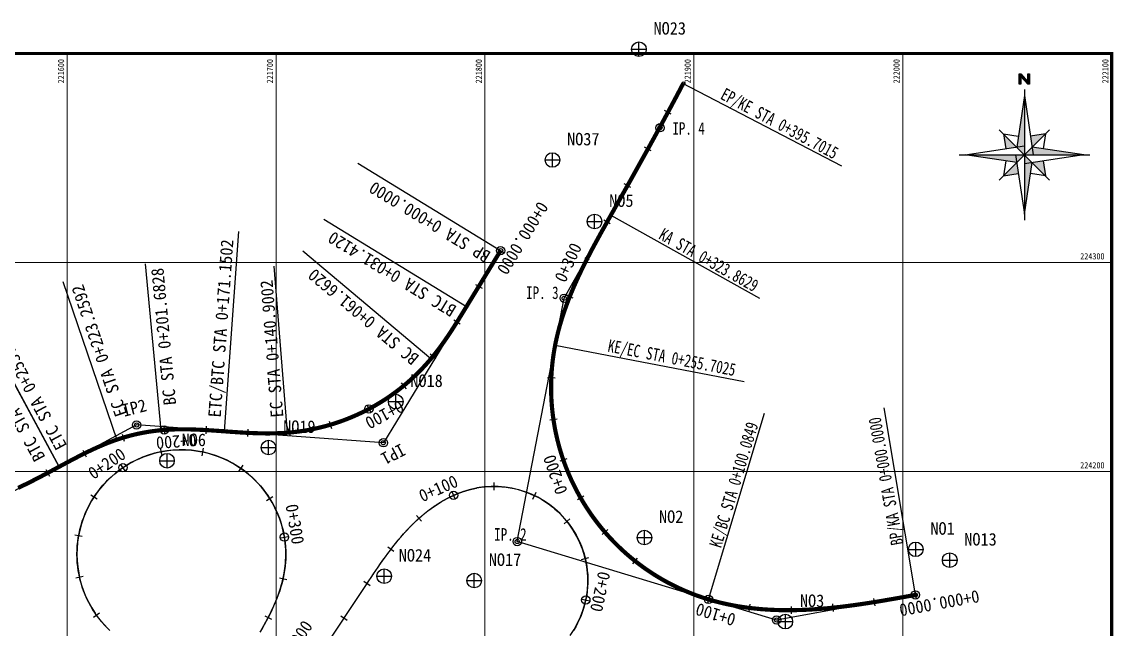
# Model space of a CAD drawing. Header units: metres. Extents: x 219215 to 220758, y 221330 to 222332.
# Drawn here: x 219494 to 220016, y 221928 to 222219 of the extents above; entities that cross this region are included whole.
import ezdxf
from ezdxf.enums import TextEntityAlignment as Align

# ---------------------------------------------------------------- set-up
doc = ezdxf.new("R2010")
doc.units = ezdxf.units.M
for name, color, linetype in [('CA-ALGN-CNTL', 2, 'Continuous'), ('CA-ALGN-IPLN', 1, 'Continuous'), ('CA-ALGN-IPSM', 2, 'Continuous'), ('CA-ALGN-STSM', 2, 'Continuous'), ('CA-ALGN-SUBL', 1, 'Continuous'), ('CA-ALGN-SUBT', 2, 'Continuous'), ('CA-ALGN-TEXT', 3, 'Continuous'), ('CV-AZMU', 3, 'Continuous'), ('CV-GRID-LINE', 1, 'Continuous'), ('CV-GRID-TEXT', 4, 'Continuous'), ('CV-SURV-SYMB', 3, 'Continuous'), ('CV-SURV-TEXT', 3, 'Continuous'), ('CZ-LIN1', 7, 'Continuous')]:
    doc.layers.add(name, color=color, linetype=linetype)
doc.styles.add('GTXT', font='DotumChe.ttf')
doc.styles.add('Han_Romanstyle', font='DotumChe.ttf')

# ---------------------------------------------------------------- blocks, each defined once
blk = doc.blocks.new('CXBEAR2')
blk.add_hatch(color=256).paths.add_polyline_path([(23.25, -1.5), (20.25, -1.5), (20.25, -1), (22.49, 1), (20.25, 1), (20.25, 1.5), (23.25, 1.5), (23.25, 1), (21.01, -1), (23.25, -1)])
for p, q in [((-2.22, 2.22), (0, 17.05)), ((0, 18.75), (0, -18.75)), ((0, 17.05), (2.56, 0)), ((-7.23, 7.23), (7.23, -7.23)), ((7.23, 7.23), (-7.23, -7.23)), ((-1.75, 5.37), (-6.03, 6.03)), ((-6.03, 6.03), (-5.37, 1.75)), ((6.03, 6.03), (1.75, 5.37)), ((6.03, 6.03), (5.37, 1.75)), ((0, 2.56), (-17.05, 0)), ((17.05, 0), (2.22, 2.22)), ((23.25, 1), (23.25, 1)), ((18.75, 0), (-18.75, 0)), ((-17.05, 0), (-2.22, -2.22)), ((-6.03, -6.03), (-5.37, -1.75)), ((0, -17.05), (-2.56, 0)), ((17.05, 0), (0, -2.56)), ((0, -17.05), (2.22, -2.22)), ((6.03, -6.03), (5.37, -1.75)), ((-1.75, -5.37), (-6.03, -6.03)), ((6.03, -6.03), (1.75, -5.37))]:
    blk.add_line(p, q)
blk.add_lwpolyline([(23.25, -1.5), (20.25, -1.5), (20.25, -1), (22.49, 1), (20.25, 1), (20.25, 1.5), (23.25, 1.5), (23.25, 1), (21.01, -1), (23.25, -1)], close=True)
for points in [[(0, 17.05), (-2.22, 2.22), (0, 0)], [(-6.03, 6.03), (-5.37, 1.75), (-2.22, 2.22)], [(6.03, 6.03), (1.75, 5.37), (2.22, 2.22)], [(17.05, 0), (2.22, 2.22), (0, 0)], [(0, 0), (-17.05, 0), (-2.22, -2.22)], [(-2.22, -2.22), (-1.75, -5.37), (-6.03, -6.03)], [(0, 0), (2.22, -2.22), (0, -17.05)], [(5.37, -1.75), (6.03, -6.03), (2.22, -2.22)]]:
    blk.add_solid(points)
blk = doc.blocks.new('CASTAMS')
blk.add_line((0, -1.5), (0, 1.5))
at = {"style": 'GTXT', "flags": 1}
for tag, p in [('STA_DST', (0, -3.62)), ('XSEC_DAT', (0, -6.85))]:
    blk.add_attdef(tag, text='', height=2.5, dxfattribs=at).set_placement(p, align=Align.MIDDLE)

msp = doc.modelspace()

# ---------------------------------------------------------------- linework, layer by layer
at = {"layer": 'CA-ALGN-CNTL'}
for p, q in [((219723.15, 222109.31), (219706.79, 222082.5)), ((219511.79, 222005.9), (219511.74, 222005.88)), ((219637.04, 221916.7), (219658.97, 221949.64))]:
    msp.add_line(p, q, dxfattribs=at)
at = {"layer": 'CA-ALGN-CNTL', "const_width": 2}
for points in [[(219921.74, 221944.57), (219919.77, 221944.22), (219917.8, 221943.86), (219915.83, 221943.51), (219913.86, 221943.16), (219911.89, 221942.81), (219909.92, 221942.47), (219907.95, 221942.13), (219905.98, 221941.79), (219904.01, 221941.47), (219902.03, 221941.14), (219900.06, 221940.83), (219898.08, 221940.52), (219896.1, 221940.23), (219894.12, 221939.94), (219892.14, 221939.66), (219890.16, 221939.4), (219888.18, 221939.14), (219886.19, 221938.9), (219884.2, 221938.68), (219882.22, 221938.46), (219880.23, 221938.26), (219878.23, 221938.08), (219876.24, 221937.92), (219874.25, 221937.77), (219872.25, 221937.64), (219870.25, 221937.52), (219868.26, 221937.43), (219866.26, 221937.36), (219864.26, 221937.31), (219862.26, 221937.28), (219860.26, 221937.27), (219858.26, 221937.29), (219856.26, 221937.33), (219854.26, 221937.4), (219852.26, 221937.49), (219850.27, 221937.61), (219848.27, 221937.75), (219846.28, 221937.93), (219844.29, 221938.13), (219842.3, 221938.36), (219840.32, 221938.62), (219838.34, 221938.91), (219836.37, 221939.23), (219834.4, 221939.59), (219832.44, 221939.98), (219830.48, 221940.4), (219828.53, 221940.85), (219826.59, 221941.34), (219824.66, 221941.86), (219822.74, 221942.42), (219822.66, 221942.45), (219820.75, 221943.04), (219818.86, 221943.68), (219816.97, 221944.34), (219815.1, 221945.05), (219813.24, 221945.79), (219811.4, 221946.56), (219809.57, 221947.37), (219807.75, 221948.21), (219805.96, 221949.09), (219804.18, 221950), (219802.41, 221950.94), (219800.67, 221951.92), (219798.94, 221952.93), (219797.23, 221953.97), (219795.55, 221955.05), (219793.88, 221956.15), (219792.24, 221957.29), (219790.61, 221958.46), (219789.01, 221959.66), (219787.43, 221960.89), (219785.88, 221962.14), (219784.35, 221963.43), (219782.84, 221964.75), (219781.36, 221966.09), (219779.91, 221967.46), (219778.48, 221968.86), (219777.07, 221970.29), (219775.7, 221971.74), (219774.35, 221973.22), (219773.03, 221974.72), (219771.74, 221976.25), (219770.48, 221977.8), (219769.25, 221979.37), (219768.04, 221980.97), (219766.87, 221982.59), (219765.73, 221984.24), (219764.62, 221985.9), (219763.54, 221987.58), (219762.49, 221989.29), (219761.48, 221991.01), (219760.5, 221992.75), (219759.55, 221994.51), (219758.63, 221996.29), (219757.75, 221998.09), (219756.9, 221999.9), (219756.09, 222001.73), (219755.31, 222003.57), (219754.57, 222005.42), (219753.86, 222007.29), (219753.19, 222009.18), (219752.55, 222011.07), (219751.95, 222012.98), (219751.38, 222014.9), (219750.85, 222016.83), (219750.36, 222018.77), (219749.9, 222020.71), (219749.49, 222022.67), (219749.1, 222024.63), (219748.76, 222026.6), (219748.45, 222028.58), (219748.18, 222030.56), (219747.95, 222032.55), (219747.75, 222034.54), (219747.59, 222036.53), (219747.47, 222038.53), (219747.39, 222040.52), (219747.34, 222042.52), (219747.34, 222044.52), (219747.37, 222046.52), (219747.44, 222048.52), (219747.54, 222050.52), (219747.69, 222052.51), (219747.87, 222054.51), (219748.08, 222056.49), (219748.34, 222058.48), (219748.63, 222060.46), (219748.97, 222062.43), (219749.26, 222064.02), (219749.66, 222065.98), (219750.09, 222067.93), (219750.56, 222069.88), (219751.06, 222071.81), (219751.59, 222073.74), (219752.16, 222075.66), (219752.75, 222077.57), (219753.38, 222079.47), (219754.03, 222081.36), (219754.7, 222083.24), (219755.41, 222085.11), (219756.13, 222086.98), (219756.88, 222088.83), (219757.65, 222090.68), (219758.44, 222092.52), (219759.25, 222094.35), (219760.08, 222096.17), (219760.92, 222097.98), (219761.78, 222099.78), (219762.66, 222101.58), (219763.55, 222103.37), (219764.45, 222105.16), (219765.37, 222106.93), (219766.29, 222108.71), (219767.23, 222110.48), (219768.17, 222112.24), (219769.13, 222114), (219770.09, 222115.75), (219771.05, 222117.5), (219772.02, 222119.25), (219773, 222121), (219773.97, 222122.74), (219774.95, 222124.49), (219775.93, 222126.23), (219776.01, 222126.37), (219776.99, 222128.11), (219777.97, 222129.86), (219778.95, 222131.6), (219779.93, 222133.34), (219780.91, 222135.09), (219781.89, 222136.83), (219782.87, 222138.58), (219783.85, 222140.32), (219784.83, 222142.06), (219785.8, 222143.81), (219786.78, 222145.56), (219787.75, 222147.3), (219788.73, 222149.05), (219789.7, 222150.8), (219790.67, 222152.54), (219791.64, 222154.29), (219792.61, 222156.04), (219793.58, 222157.79), (219794.55, 222159.54), (219795.51, 222161.29), (219796.48, 222163.05), (219797.44, 222164.8), (219798.4, 222166.55), (219799.36, 222168.31), (219800.31, 222170.07), (219801.27, 222171.82), (219802.22, 222173.58), (219803.17, 222175.34), (219804.12, 222177.1), (219805.06, 222178.87), (219806, 222180.63), (219806.95, 222182.4), (219807.88, 222184.16), (219808.82, 222185.93), (219809.75, 222187.7), (219810.6, 222189.33)], [(219723.15, 222109.31), (219706.79, 222082.5), (219705.75, 222080.8), (219704.7, 222079.09), (219703.65, 222077.39), (219702.6, 222075.69), (219701.53, 222074), (219700.46, 222072.31), (219699.37, 222070.63), (219698.26, 222068.96), (219697.14, 222067.31), (219696, 222065.67), (219694.83, 222064.04), (219693.65, 222062.43), (219692.43, 222060.84), (219691.2, 222059.27), (219689.93, 222057.73), (219689.77, 222057.53), (219688.46, 222056.02), (219687.13, 222054.52), (219685.77, 222053.06), (219684.38, 222051.62), (219682.96, 222050.21), (219681.51, 222048.83), (219680.04, 222047.48), (219678.53, 222046.16), (219677.01, 222044.87), (219675.45, 222043.61), (219673.88, 222042.38), (219672.27, 222041.19), (219670.65, 222040.02), (219669, 222038.89), (219667.33, 222037.79), (219665.63, 222036.73), (219663.92, 222035.7), (219662.19, 222034.7), (219660.43, 222033.74), (219658.66, 222032.81), (219656.87, 222031.92), (219655.06, 222031.07), (219653.24, 222030.25), (219651.4, 222029.47), (219649.54, 222028.72), (219647.67, 222028.01), (219645.78, 222027.34), (219643.89, 222026.71), (219641.98, 222026.12), (219640.06, 222025.56), (219638.12, 222025.04), (219636.18, 222024.57), (219634.23, 222024.13), (219632.27, 222023.73), (219630.3, 222023.37), (219628.33, 222023.04), (219626.35, 222022.76), (219624.37, 222022.52), (219622.38, 222022.32), (219621.14, 222022.21), (219619.15, 222022.07), (219617.15, 222021.97), (219615.15, 222021.9), (219613.15, 222021.87), (219611.15, 222021.86), (219609.15, 222021.89), (219607.15, 222021.93), (219605.15, 222022), (219603.15, 222022.08), (219601.16, 222022.19), (219599.16, 222022.3), (219597.16, 222022.43), (219595.17, 222022.56), (219593.17, 222022.7), (219591.18, 222022.85), (219590.93, 222022.87), (219588.93, 222023.01), (219586.94, 222023.15), (219584.94, 222023.29), (219582.95, 222023.41), (219580.95, 222023.53), (219578.95, 222023.63), (219576.96, 222023.71), (219574.96, 222023.78), (219572.96, 222023.82), (219570.96, 222023.83), (219568.96, 222023.82), (219566.96, 222023.78), (219564.96, 222023.7), (219562.96, 222023.58), (219560.97, 222023.43), (219560.44, 222023.38), (219558.45, 222023.17), (219556.47, 222022.92), (219554.49, 222022.62), (219552.52, 222022.28), (219550.55, 222021.9), (219548.6, 222021.48), (219546.65, 222021.01), (219544.72, 222020.5), (219542.8, 222019.95), (219540.89, 222019.36), (219539.39, 222018.87), (219537.5, 222018.2), (219535.63, 222017.5), (219533.77, 222016.76), (219531.93, 222015.99), (219530.09, 222015.19), (219528.27, 222014.36), (219526.46, 222013.51), (219524.66, 222012.64), (219522.87, 222011.75), (219521.09, 222010.84), (219519.31, 222009.92), (219517.54, 222008.99), (219515.78, 222008.05), (219514.02, 222007.11), (219512.26, 222006.16), (219511.79, 222005.9), (219511.74, 222005.88), (219509.98, 222004.93), (219508.21, 222003.98), (219506.45, 222003.04), (219504.69, 222002.1), (219502.92, 222001.17), (219501.14, 222000.24), (219499.36, 221999.33), (219497.58, 221998.43), (219495.79, 221997.54), (219493.99, 221996.67), (219492.18, 221995.81)]]:
    msp.add_lwpolyline(points, dxfattribs=at)
at = {"layer": 'CA-ALGN-CNTL'}
for points in [[(219706.79, 222082.5), (219706.27, 222081.65), (219705.75, 222080.8), (219705.22, 222079.94), (219704.7, 222079.09), (219704.18, 222078.24), (219703.65, 222077.39), (219703.13, 222076.54), (219702.6, 222075.69), (219702.07, 222074.84), (219701.53, 222074), (219701, 222073.15), (219700.46, 222072.31), (219699.91, 222071.47), (219699.37, 222070.63), (219698.82, 222069.8), (219698.26, 222068.96), (219697.7, 222068.14), (219697.14, 222067.31), (219696.57, 222066.49), (219696, 222065.67), (219695.42, 222064.85), (219694.83, 222064.04), (219694.24, 222063.23), (219693.65, 222062.43), (219693.04, 222061.63), (219692.43, 222060.84), (219691.82, 222060.05), (219691.2, 222059.27), (219690.56, 222058.5), (219689.93, 222057.73), (219689.77, 222057.53)], [(219590.93, 222022.87), (219589.93, 222022.94), (219588.93, 222023.01), (219587.94, 222023.08), (219586.94, 222023.15), (219585.94, 222023.22), (219584.94, 222023.29), (219583.95, 222023.35), (219582.95, 222023.41), (219581.95, 222023.47), (219580.95, 222023.53), (219579.95, 222023.58), (219578.95, 222023.63), (219577.96, 222023.67), (219576.96, 222023.71), (219575.96, 222023.75), (219574.96, 222023.78), (219573.96, 222023.8), (219572.96, 222023.82), (219571.96, 222023.83), (219570.96, 222023.83), (219569.96, 222023.83), (219568.96, 222023.82), (219567.96, 222023.8), (219566.96, 222023.78), (219565.96, 222023.74), (219564.96, 222023.7), (219563.96, 222023.64), (219562.96, 222023.58), (219561.97, 222023.51), (219560.97, 222023.43), (219560.44, 222023.38)], [(219590.93, 222022.87), (219591.93, 222022.79), (219592.92, 222022.72), (219593.92, 222022.65), (219594.92, 222022.58), (219595.92, 222022.51), (219596.91, 222022.45), (219597.91, 222022.38), (219598.91, 222022.32), (219599.91, 222022.26), (219600.91, 222022.2), (219601.91, 222022.15), (219602.9, 222022.1), (219603.9, 222022.05), (219604.9, 222022.01), (219605.9, 222021.97), (219606.9, 222021.94), (219607.9, 222021.91), (219608.9, 222021.89), (219609.9, 222021.87), (219610.9, 222021.87), (219611.9, 222021.86), (219612.9, 222021.87), (219613.9, 222021.88), (219614.9, 222021.9), (219615.9, 222021.93), (219616.9, 222021.96), (219617.9, 222022), (219618.9, 222022.06), (219619.9, 222022.12), (219620.89, 222022.19), (219621.14, 222022.21)], [(219511.79, 222005.9), (219512.67, 222006.38), (219513.55, 222006.85), (219514.43, 222007.33), (219515.31, 222007.8), (219516.19, 222008.27), (219517.07, 222008.74), (219517.96, 222009.21), (219518.84, 222009.67), (219519.73, 222010.14), (219520.62, 222010.6), (219521.51, 222011.05), (219522.4, 222011.51), (219523.29, 222011.96), (219524.19, 222012.4), (219525.08, 222012.84), (219525.98, 222013.28), (219526.89, 222013.71), (219527.79, 222014.14), (219528.7, 222014.56), (219529.61, 222014.97), (219530.52, 222015.38), (219531.44, 222015.78), (219532.36, 222016.17), (219533.28, 222016.56), (219534.21, 222016.94), (219535.14, 222017.3), (219536.07, 222017.67), (219537, 222018.02), (219537.94, 222018.36), (219538.89, 222018.69), (219539.39, 222018.87)], [(219536.1, 221927.53), (219534.69, 221928.94), (219533.33, 221930.41), (219532.02, 221931.92), (219530.77, 221933.48), (219529.58, 221935.09), (219529.05, 221935.84), (219527.96, 221937.51), (219526.93, 221939.23), (219525.97, 221940.99), (219525.09, 221942.78), (219524.27, 221944.61), (219523.53, 221946.46), (219522.87, 221948.35), (219522.28, 221950.26), (219521.77, 221952.19), (219521.33, 221954.15), (219520.97, 221956.11), (219520.7, 221958.09), (219520.5, 221960.08), (219520.38, 221962.08), (219520.34, 221964.08), (219520.38, 221966.08), (219520.51, 221968.08), (219520.71, 221970.07), (219520.99, 221972.05), (219521.35, 221974.01), (219521.78, 221975.96), (219522.3, 221977.9), (219522.89, 221979.81), (219523.56, 221981.69), (219524.3, 221983.55), (219525.12, 221985.37), (219526.01, 221987.16), (219526.97, 221988.92), (219528, 221990.63), (219529.1, 221992.31), (219530.26, 221993.93), (219531.49, 221995.51), (219532.78, 221997.04), (219534.13, 221998.52), (219535.54, 221999.94), (219537, 222001.3), (219538.52, 222002.6), (219540.08, 222003.84), (219541.7, 222005.02), (219543.36, 222006.14), (219545.07, 222007.18), (219546.81, 222008.16), (219548.59, 222009.06), (219550.41, 222009.9), (219552.26, 222010.66), (219554.14, 222011.34), (219556.04, 222011.95), (219557.4, 222012.34), (219559.34, 222012.82), (219561.3, 222013.22), (219563.28, 222013.54), (219565.26, 222013.78), (219567.25, 222013.95), (219569.25, 222014.03), (219571.25, 222014.03), (219573.25, 222013.96), (219575.24, 222013.8), (219577.23, 222013.56), (219579.21, 222013.25), (219581.17, 222012.85), (219583.11, 222012.38), (219585.03, 222011.83), (219586.93, 222011.21), (219588.8, 222010.51), (219590.65, 222009.73), (219592.46, 222008.88), (219594.23, 222007.96), (219595.97, 222006.97), (219597.67, 222005.91), (219599.32, 222004.79), (219600.93, 222003.6), (219602.48, 222002.34), (219603.99, 222001.02), (219605.44, 221999.65), (219606.84, 221998.22), (219608.18, 221996.73), (219609.45, 221995.19), (219610.67, 221993.6), (219611.82, 221991.97), (219612.9, 221990.29), (219613.92, 221988.56), (219614.86, 221986.8), (219615.74, 221985), (219616.54, 221983.17), (219617.27, 221981.31), (219617.92, 221979.42), (219618.5, 221977.5), (219619, 221975.57), (219619.42, 221973.61), (219619.76, 221971.64), (219620.03, 221969.66), (219620.21, 221967.67), (219620.32, 221965.67), (219620.34, 221963.67), (219620.29, 221961.67), (219620.2, 221960.26), (219620.01, 221958.27), (219619.74, 221956.29), (219619.4, 221954.32), (219618.99, 221952.36), (219618.52, 221950.42), (219617.98, 221948.49), (219617.39, 221946.58), (219616.74, 221944.69), (219616.04, 221942.82), (219615.29, 221940.96), (219614.49, 221939.13), (219613.66, 221937.31), (219612.78, 221935.51), (219611.88, 221933.73), (219610.94, 221931.96), (219609.97, 221930.21), (219608.97, 221928.48), (219607.96, 221926.76)], [(219511.74, 222005.88), (219510.86, 222005.4), (219509.98, 222004.93), (219509.1, 222004.46), (219508.21, 222003.98), (219507.33, 222003.51), (219506.45, 222003.04), (219505.57, 222002.57), (219504.69, 222002.1), (219503.8, 222001.63), (219502.92, 222001.17), (219502.03, 222000.71), (219501.14, 222000.24), (219500.25, 221999.79), (219499.36, 221999.33), (219498.47, 221998.88), (219497.58, 221998.43), (219496.68, 221997.98), (219495.79, 221997.54), (219494.89, 221997.1), (219493.99, 221996.67), (219493.08, 221996.24)], [(219637.04, 221916.7), (219658.97, 221949.64), (219660.08, 221951.3), (219661.19, 221952.96), (219662.3, 221954.62), (219663.42, 221956.28), (219664.55, 221957.93), (219665.69, 221959.57), (219666.84, 221961.21), (219668.01, 221962.84), (219669.19, 221964.45), (219670.39, 221966.05), (219671.61, 221967.64), (219672.85, 221969.2), (219674.11, 221970.76), (219675.4, 221972.29), (219676.71, 221973.79), (219678.05, 221975.28), (219679.42, 221976.73), (219680.83, 221978.16), (219682.26, 221979.56), (219683.72, 221980.92), (219685.22, 221982.24), (219686.75, 221983.53), (219688.32, 221984.78), (219689.92, 221985.98), (219691.55, 221987.13), (219693.22, 221988.23), (219694.92, 221989.28), (219696.66, 221990.27), (219698.43, 221991.2), (219700.23, 221992.06), (219702.07, 221992.86), (219703.93, 221993.59), (219705.82, 221994.24), (219707.74, 221994.82), (219709.67, 221995.31), (219711.63, 221995.73), (219711.83, 221995.76), (219713.8, 221996.08), (219715.79, 221996.31), (219717.78, 221996.45), (219719.78, 221996.5), (219721.78, 221996.46), (219723.78, 221996.34), (219725.77, 221996.12), (219727.74, 221995.82), (219729.7, 221995.43), (219731.65, 221994.95), (219733.56, 221994.39), (219735.46, 221993.74), (219737.32, 221993.01), (219739.15, 221992.19), (219740.93, 221991.3), (219742.68, 221990.33), (219744.38, 221989.28), (219746.04, 221988.16), (219747.64, 221986.96), (219749.19, 221985.69), (219750.68, 221984.36), (219752.11, 221982.96), (219753.48, 221981.5), (219754.78, 221979.98), (219756.01, 221978.41), (219757.17, 221976.78), (219758.25, 221975.1), (219759.26, 221973.37), (219760.2, 221971.6), (219761.05, 221969.79), (219761.82, 221967.95), (219762.51, 221966.07), (219763.12, 221964.17), (219763.64, 221962.24), (219764.07, 221960.28), (219764.42, 221958.31), (219764.68, 221956.33), (219764.85, 221954.34), (219764.93, 221952.34), (219764.92, 221950.34), (219764.83, 221948.34), (219764.64, 221946.35), (219764.37, 221944.37), (219764.01, 221942.4), (219763.56, 221940.45), (219763.03, 221938.53), (219762.41, 221936.63), (219761.7, 221934.75), (219760.92, 221932.91), (219760.05, 221931.11), (219759.11, 221929.35), (219758.08, 221927.63)], [(219658.97, 221949.64), (219659.16, 221949.93), (219659.34, 221950.19), (219659.49, 221950.41), (219659.62, 221950.61), (219659.74, 221950.79), (219659.84, 221950.95), (219659.94, 221951.1), (219660.03, 221951.23), (219660.12, 221951.36), (219660.2, 221951.48), (219660.27, 221951.59), (219660.35, 221951.71), (219660.42, 221951.82), (219660.49, 221951.92), (219660.56, 221952.03), (219660.63, 221952.13), (219660.7, 221952.24), (219660.77, 221952.34), (219660.84, 221952.44), (219660.91, 221952.55), (219660.98, 221952.65), (219661.05, 221952.76), (219661.12, 221952.86), (219661.19, 221952.96), (219661.26, 221953.07), (219661.33, 221953.17), (219661.4, 221953.27), (219661.47, 221953.38), (219661.54, 221953.48), (219661.61, 221953.59), (219661.67, 221953.69), (219661.74, 221953.79), (219661.81, 221953.9), (219661.88, 221954), (219661.95, 221954.1), (219662.02, 221954.21), (219662.09, 221954.31), (219662.16, 221954.42), (219662.23, 221954.52), (219662.3, 221954.62), (219662.37, 221954.73), (219662.44, 221954.83), (219662.51, 221954.93), (219662.58, 221955.04), (219662.65, 221955.14), (219662.72, 221955.24), (219662.79, 221955.35), (219662.86, 221955.45), (219662.93, 221955.56), (219663, 221955.66), (219663.07, 221955.76), (219663.14, 221955.87), (219663.21, 221955.97), (219663.28, 221956.07), (219663.35, 221956.18), (219663.42, 221956.28), (219663.49, 221956.38), (219663.56, 221956.49), (219663.63, 221956.59), (219663.7, 221956.69), (219663.78, 221956.8), (219663.85, 221956.9), (219663.92, 221957), (219663.99, 221957.11), (219664.06, 221957.21), (219664.13, 221957.31), (219664.2, 221957.42), (219664.27, 221957.52), (219664.34, 221957.62), (219664.41, 221957.72), (219664.48, 221957.83), (219664.55, 221957.93), (219664.62, 221958.03), (219664.69, 221958.14), (219664.77, 221958.24), (219664.84, 221958.34), (219664.91, 221958.44), (219664.98, 221958.55), (219665.05, 221958.65), (219665.12, 221958.75), (219665.19, 221958.86), (219665.26, 221958.96), (219665.33, 221959.06), (219665.41, 221959.16), (219665.48, 221959.27), (219665.55, 221959.37), (219665.62, 221959.47), (219665.69, 221959.57), (219665.76, 221959.68), (219665.84, 221959.78), (219665.91, 221959.88), (219665.98, 221959.98), (219666.05, 221960.09), (219666.12, 221960.19), (219666.19, 221960.29), (219666.27, 221960.39), (219666.34, 221960.5), (219666.41, 221960.6), (219666.48, 221960.7), (219666.55, 221960.8), (219666.63, 221960.9), (219666.7, 221961.01), (219666.77, 221961.11), (219666.84, 221961.21), (219666.92, 221961.31), (219666.99, 221961.41), (219667.06, 221961.51), (219667.13, 221961.62), (219667.21, 221961.72), (219667.28, 221961.82), (219667.35, 221961.92), (219667.42, 221962.02), (219667.5, 221962.12), (219667.57, 221962.23), (219667.64, 221962.33), (219667.72, 221962.43), (219667.79, 221962.53), (219667.86, 221962.63), (219667.94, 221962.73), (219668.01, 221962.83), (219668.08, 221962.94), (219668.16, 221963.04), (219668.23, 221963.14), (219668.3, 221963.24), (219668.38, 221963.34), (219668.45, 221963.44), (219668.52, 221963.54), (219668.6, 221963.64), (219668.67, 221963.74), (219668.75, 221963.84), (219668.82, 221963.95), (219668.89, 221964.05), (219668.97, 221964.15), (219669.04, 221964.25), (219669.12, 221964.35), (219669.19, 221964.45), (219669.26, 221964.55), (219669.34, 221964.65), (219669.41, 221964.75), (219669.49, 221964.85), (219669.56, 221964.95), (219669.64, 221965.05), (219669.71, 221965.15), (219669.79, 221965.25), (219669.86, 221965.35), (219669.94, 221965.45), (219670.01, 221965.55), (219670.09, 221965.65), (219670.16, 221965.75), (219670.24, 221965.85), (219670.31, 221965.95), (219670.39, 221966.05), (219670.47, 221966.15), (219670.54, 221966.25), (219670.62, 221966.35), (219670.69, 221966.45), (219670.77, 221966.55), (219670.84, 221966.65), (219670.92, 221966.74), (219671, 221966.84), (219671.07, 221966.94), (219671.15, 221967.04), (219671.23, 221967.14), (219671.3, 221967.24), (219671.38, 221967.34), (219671.45, 221967.44), (219671.53, 221967.54), (219671.61, 221967.63), (219671.69, 221967.73), (219671.76, 221967.83), (219671.84, 221967.93), (219671.92, 221968.03), (219671.99, 221968.13), (219672.07, 221968.23), (219672.15, 221968.32), (219672.23, 221968.42), (219672.3, 221968.52), (219672.38, 221968.62), (219672.46, 221968.72), (219672.54, 221968.81), (219672.61, 221968.91), (219672.69, 221969.01), (219672.77, 221969.11), (219672.85, 221969.2), (219672.93, 221969.3), (219673.01, 221969.4), (219673.08, 221969.5), (219673.16, 221969.59), (219673.24, 221969.69), (219673.32, 221969.79), (219673.4, 221969.88), (219673.48, 221969.98), (219673.56, 221970.08), (219673.64, 221970.17), (219673.71, 221970.27), (219673.79, 221970.37), (219673.87, 221970.46), (219673.95, 221970.56), (219674.03, 221970.66), (219674.11, 221970.75), (219674.19, 221970.85), (219674.27, 221970.95), (219674.35, 221971.04), (219674.43, 221971.14), (219674.51, 221971.23), (219674.59, 221971.33), (219674.67, 221971.43), (219674.75, 221971.52), (219674.83, 221971.62), (219674.91, 221971.71), (219674.99, 221971.81), (219675.08, 221971.9), (219675.16, 221972), (219675.24, 221972.09), (219675.32, 221972.19), (219675.4, 221972.28), (219675.48, 221972.38), (219675.56, 221972.47), (219675.64, 221972.57), (219675.73, 221972.66), (219675.81, 221972.76), (219675.89, 221972.85), (219675.97, 221972.95), (219676.05, 221973.04), (219676.14, 221973.14), (219676.22, 221973.23), (219676.3, 221973.32), (219676.38, 221973.42), (219676.47, 221973.51), (219676.55, 221973.6), (219676.63, 221973.7), (219676.71, 221973.79), (219676.8, 221973.89), (219676.88, 221973.98), (219676.96, 221974.07), (219677.05, 221974.17), (219677.13, 221974.26), (219677.21, 221974.35), (219677.3, 221974.44), (219677.38, 221974.54), (219677.46, 221974.63), (219677.55, 221974.72), (219677.63, 221974.81), (219677.72, 221974.91), (219677.8, 221975), (219677.89, 221975.09), (219677.97, 221975.18), (219678.06, 221975.28), (219678.14, 221975.37), (219678.22, 221975.46), (219678.31, 221975.55), (219678.4, 221975.64), (219678.48, 221975.73), (219678.57, 221975.82), (219678.65, 221975.92), (219678.74, 221976.01), (219678.82, 221976.1), (219678.91, 221976.19), (219678.99, 221976.28), (219679.08, 221976.37), (219679.17, 221976.46), (219679.25, 221976.55), (219679.34, 221976.64), (219679.43, 221976.73), (219679.51, 221976.82), (219679.6, 221976.91), (219679.69, 221977), (219679.77, 221977.09), (219679.86, 221977.18), (219679.95, 221977.27), (219680.03, 221977.36), (219680.12, 221977.45), (219680.21, 221977.54), (219680.3, 221977.63), (219680.39, 221977.72), (219680.47, 221977.8), (219680.56, 221977.89), (219680.65, 221977.98), (219680.74, 221978.07), (219680.83, 221978.16), (219680.92, 221978.25), (219681, 221978.34), (219681.09, 221978.42), (219681.18, 221978.51), (219681.27, 221978.6), (219681.36, 221978.69), (219681.45, 221978.77), (219681.54, 221978.86), (219681.63, 221978.95), (219681.72, 221979.04), (219681.81, 221979.12), (219681.9, 221979.21), (219681.99, 221979.3), (219682.08, 221979.38), (219682.17, 221979.47), (219682.26, 221979.55), (219682.35, 221979.64), (219682.44, 221979.73), (219682.53, 221979.81), (219682.62, 221979.9), (219682.71, 221979.98), (219682.8, 221980.07), (219682.9, 221980.16), (219682.99, 221980.24), (219683.08, 221980.33), (219683.17, 221980.41), (219683.26, 221980.5), (219683.35, 221980.58), (219683.45, 221980.66), (219683.54, 221980.75), (219683.63, 221980.83), (219683.72, 221980.92), (219683.82, 221981), (219683.91, 221981.08), (219684, 221981.17), (219684.09, 221981.25), (219684.19, 221981.34), (219684.28, 221981.42), (219684.37, 221981.5), (219684.47, 221981.58), (219684.56, 221981.67), (219684.66, 221981.75), (219684.75, 221981.83), (219684.84, 221981.91), (219684.94, 221982), (219685.03, 221982.08), (219685.13, 221982.16), (219685.22, 221982.24), (219685.32, 221982.32), (219685.41, 221982.41), (219685.5, 221982.49), (219685.6, 221982.57), (219685.7, 221982.65), (219685.79, 221982.73), (219685.89, 221982.81), (219685.98, 221982.89), (219686.08, 221982.97), (219686.17, 221983.05), (219686.27, 221983.13), (219686.37, 221983.21), (219686.46, 221983.29), (219686.56, 221983.37), (219686.65, 221983.45), (219686.75, 221983.53), (219686.85, 221983.61), (219686.95, 221983.69), (219687.04, 221983.77), (219687.14, 221983.84), (219687.24, 221983.92), (219687.33, 221984), (219687.43, 221984.08), (219687.53, 221984.16), (219687.63, 221984.23), (219687.73, 221984.31), (219687.82, 221984.39), (219687.92, 221984.47), (219688.02, 221984.54), (219688.12, 221984.62), (219688.22, 221984.7), (219688.32, 221984.77), (219688.42, 221984.85), (219688.52, 221984.93), (219688.61, 221985), (219688.71, 221985.08), (219688.81, 221985.15), (219688.91, 221985.23), (219689.01, 221985.3), (219689.11, 221985.38), (219689.21, 221985.45), (219689.31, 221985.53), (219689.41, 221985.6), (219689.51, 221985.68), (219689.61, 221985.75), (219689.72, 221985.83), (219689.82, 221985.9), (219689.92, 221985.97), (219690.02, 221986.05), (219690.12, 221986.12), (219690.22, 221986.19), (219690.32, 221986.27), (219690.42, 221986.34), (219690.53, 221986.41), (219690.63, 221986.48), (219690.73, 221986.56), (219690.83, 221986.63), (219690.93, 221986.7), (219691.04, 221986.77), (219691.14, 221986.84), (219691.24, 221986.91), (219691.35, 221986.98), (219691.45, 221987.05), (219691.55, 221987.13), (219691.66, 221987.2), (219691.76, 221987.27), (219691.86, 221987.34), (219691.97, 221987.41), (219692.07, 221987.48), (219692.17, 221987.54), (219692.28, 221987.61), (219692.38, 221987.68), (219692.49, 221987.75), (219692.59, 221987.82), (219692.7, 221987.89), (219692.8, 221987.96), (219692.91, 221988.02), (219693.01, 221988.09), (219693.12, 221988.16), (219693.22, 221988.23), (219693.33, 221988.29), (219693.43, 221988.36), (219693.54, 221988.43), (219693.64, 221988.49), (219693.75, 221988.56), (219693.86, 221988.63), (219693.96, 221988.69), (219694.07, 221988.76), (219694.18, 221988.82), (219694.28, 221988.89), (219694.39, 221988.95), (219694.5, 221989.02), (219694.6, 221989.08), (219694.71, 221989.15), (219694.82, 221989.21), (219694.93, 221989.27), (219695.03, 221989.34), (219695.14, 221989.4), (219695.25, 221989.46), (219695.36, 221989.53), (219695.46, 221989.59), (219695.57, 221989.65), (219695.68, 221989.71), (219695.79, 221989.78), (219695.9, 221989.84), (219696.01, 221989.9), (219696.12, 221989.96), (219696.23, 221990.02), (219696.33, 221990.08), (219696.44, 221990.14), (219696.55, 221990.2), (219696.66, 221990.26), (219696.77, 221990.32), (219696.88, 221990.38), (219696.99, 221990.44), (219697.1, 221990.5), (219697.21, 221990.56), (219697.32, 221990.62), (219697.43, 221990.68), (219697.54, 221990.74), (219697.65, 221990.79), (219697.77, 221990.85), (219697.88, 221990.91), (219697.99, 221990.97), (219698.1, 221991.02), (219698.21, 221991.08), (219698.32, 221991.14), (219698.43, 221991.19), (219698.55, 221991.25), (219698.66, 221991.3), (219698.77, 221991.36), (219698.88, 221991.42), (219698.99, 221991.47), (219699.11, 221991.52), (219699.22, 221991.58), (219699.33, 221991.63), (219699.44, 221991.69), (219699.56, 221991.74), (219699.67, 221991.79), (219699.78, 221991.85), (219699.9, 221991.9), (219700.01, 221991.95), (219700.12, 221992.01), (219700.24, 221992.06), (219700.35, 221992.11), (219700.46, 221992.16), (219700.58, 221992.21), (219700.69, 221992.26), (219700.81, 221992.32), (219700.92, 221992.37), (219701.03, 221992.42), (219701.15, 221992.47), (219701.26, 221992.52), (219701.38, 221992.57), (219701.49, 221992.61), (219701.61, 221992.66), (219701.72, 221992.71), (219701.84, 221992.76), (219701.95, 221992.81), (219702.07, 221992.86), (219702.19, 221992.9), (219702.3, 221992.95), (219702.42, 221993), (219702.53, 221993.05), (219702.65, 221993.09), (219702.76, 221993.14), (219702.88, 221993.18), (219703, 221993.23), (219703.11, 221993.27), (219703.23, 221993.32), (219703.35, 221993.36), (219703.46, 221993.41), (219703.58, 221993.45), (219703.7, 221993.5), (219703.82, 221993.54), (219703.93, 221993.58), (219704.05, 221993.63), (219704.17, 221993.67), (219704.28, 221993.71), (219704.4, 221993.76), (219704.52, 221993.8), (219704.64, 221993.84), (219704.76, 221993.88), (219704.87, 221993.92), (219704.99, 221993.96), (219705.11, 221994), (219705.23, 221994.04), (219705.35, 221994.08), (219705.47, 221994.12), (219705.58, 221994.16), (219705.7, 221994.2), (219705.82, 221994.24), (219705.94, 221994.28), (219706.06, 221994.31), (219706.18, 221994.35), (219706.3, 221994.39), (219706.42, 221994.43), (219706.54, 221994.46), (219706.66, 221994.5), (219706.78, 221994.54), (219706.9, 221994.57), (219707.02, 221994.61), (219707.14, 221994.64), (219707.26, 221994.68), (219707.38, 221994.71), (219707.5, 221994.75), (219707.62, 221994.78), (219707.74, 221994.82), (219707.86, 221994.85), (219707.98, 221994.88), (219708.1, 221994.91), (219708.22, 221994.95), (219708.34, 221994.98), (219708.46, 221995.01), (219708.58, 221995.04), (219708.7, 221995.07), (219708.82, 221995.1), (219708.95, 221995.13), (219709.07, 221995.16), (219709.19, 221995.19), (219709.31, 221995.22), (219709.43, 221995.25), (219709.55, 221995.28), (219709.67, 221995.31), (219709.8, 221995.34), (219709.92, 221995.37), (219710.04, 221995.4), (219710.17, 221995.42), (219710.3, 221995.45), (219710.44, 221995.48), (219710.58, 221995.51), (219710.73, 221995.54), (219710.89, 221995.58), (219711.05, 221995.61), (219711.21, 221995.64), (219711.36, 221995.67), (219711.5, 221995.7), (219711.63, 221995.73), (219711.74, 221995.75), (219711.83, 221995.76)], [(219608.77, 221928.13), (219608.83, 221928.24), (219608.9, 221928.35), (219608.96, 221928.46), (219609.02, 221928.57), (219609.09, 221928.67), (219609.15, 221928.78), (219609.21, 221928.89), (219609.27, 221929), (219609.34, 221929.11), (219609.4, 221929.22), (219609.46, 221929.32), (219609.52, 221929.43), (219609.58, 221929.54), (219609.65, 221929.65), (219609.71, 221929.76), (219609.77, 221929.87), (219609.83, 221929.98), (219609.89, 221930.08), (219609.95, 221930.19), (219610.02, 221930.3), (219610.08, 221930.41), (219610.14, 221930.52), (219610.2, 221930.63), (219610.26, 221930.74), (219610.32, 221930.85), (219610.38, 221930.96), (219610.44, 221931.07), (219610.5, 221931.18), (219610.56, 221931.29), (219610.62, 221931.39), (219610.68, 221931.5), (219610.74, 221931.61), (219610.8, 221931.72), (219610.86, 221931.83), (219610.92, 221931.94), (219610.98, 221932.05), (219611.04, 221932.16), (219611.1, 221932.27), (219611.16, 221932.38), (219611.22, 221932.49), (219611.28, 221932.6), (219611.34, 221932.71), (219611.4, 221932.82), (219611.46, 221932.93), (219611.51, 221933.04), (219611.57, 221933.16), (219611.63, 221933.27), (219611.69, 221933.38), (219611.75, 221933.49), (219611.81, 221933.6), (219611.86, 221933.71), (219611.92, 221933.82), (219611.98, 221933.93), (219612.04, 221934.04), (219612.09, 221934.15), (219612.15, 221934.26), (219612.21, 221934.37), (219612.26, 221934.49), (219612.32, 221934.6), (219612.38, 221934.71), (219612.43, 221934.82), (219612.49, 221934.93), (219612.55, 221935.04), (219612.6, 221935.15), (219612.66, 221935.27), (219612.72, 221935.38), (219612.77, 221935.49), (219612.83, 221935.6), (219612.88, 221935.71), (219612.94, 221935.83), (219612.99, 221935.94), (219613.05, 221936.05), (219613.1, 221936.16), (219613.16, 221936.28), (219613.21, 221936.39), (219613.27, 221936.5), (219613.32, 221936.61), (219613.38, 221936.73), (219613.43, 221936.84), (219613.48, 221936.95), (219613.54, 221937.06), (219613.59, 221937.18), (219613.65, 221937.29), (219613.7, 221937.4), (219613.75, 221937.52), (219613.8, 221937.63), (219613.86, 221937.74), (219613.91, 221937.86), (219613.96, 221937.97), (219614.02, 221938.08), (219614.07, 221938.2), (219614.12, 221938.31), (219614.17, 221938.42), (219614.22, 221938.54), (219614.28, 221938.65), (219614.33, 221938.76), (219614.38, 221938.88), (219614.43, 221938.99), (219614.48, 221939.11), (219614.53, 221939.22), (219614.58, 221939.33), (219614.63, 221939.45), (219614.68, 221939.56), (219614.73, 221939.68), (219614.78, 221939.79), (219614.83, 221939.91), (219614.88, 221940.02), (219614.93, 221940.14), (219614.98, 221940.25), (219615.03, 221940.37), (219615.08, 221940.48), (219615.13, 221940.6), (219615.18, 221940.71), (219615.23, 221940.83), (219615.28, 221940.94), (219615.32, 221941.06), (219615.37, 221941.17), (219615.42, 221941.29), (219615.47, 221941.4), (219615.51, 221941.52), (219615.56, 221941.63), (219615.61, 221941.75), (219615.66, 221941.87), (219615.7, 221941.98), (219615.75, 221942.1), (219615.8, 221942.21), (219615.84, 221942.33), (219615.89, 221942.45), (219615.93, 221942.56), (219615.98, 221942.68), (219616.03, 221942.8), (219616.07, 221942.91), (219616.12, 221943.03), (219616.16, 221943.15), (219616.21, 221943.26), (219616.25, 221943.38), (219616.29, 221943.5), (219616.34, 221943.61), (219616.38, 221943.73), (219616.43, 221943.85), (219616.47, 221943.96), (219616.51, 221944.08), (219616.56, 221944.2), (219616.6, 221944.32), (219616.64, 221944.43), (219616.68, 221944.55), (219616.73, 221944.67), (219616.77, 221944.79), (219616.81, 221944.9), (219616.85, 221945.02), (219616.89, 221945.14), (219616.94, 221945.26), (219616.98, 221945.38), (219617.02, 221945.49), (219617.06, 221945.61), (219617.1, 221945.73), (219617.14, 221945.85), (219617.18, 221945.97), (219617.22, 221946.08), (219617.26, 221946.2), (219617.3, 221946.32), (219617.34, 221946.44), (219617.38, 221946.56), (219617.42, 221946.68), (219617.46, 221946.8), (219617.49, 221946.92), (219617.53, 221947.03), (219617.57, 221947.15), (219617.61, 221947.27), (219617.65, 221947.39), (219617.68, 221947.51), (219617.72, 221947.63), (219617.76, 221947.75), (219617.79, 221947.87), (219617.83, 221947.99), (219617.87, 221948.11), (219617.9, 221948.23), (219617.94, 221948.35), (219617.97, 221948.47), (219618.01, 221948.59), (219618.04, 221948.71), (219618.08, 221948.83), (219618.11, 221948.95), (219618.15, 221949.07), (219618.18, 221949.19), (219618.22, 221949.31), (219618.25, 221949.43), (219618.28, 221949.55), (219618.32, 221949.67), (219618.35, 221949.79), (219618.38, 221949.91), (219618.41, 221950.03), (219618.45, 221950.15), (219618.48, 221950.27), (219618.51, 221950.39), (219618.54, 221950.52), (219618.57, 221950.64), (219618.6, 221950.76), (219618.64, 221950.88), (219618.67, 221951), (219618.7, 221951.12), (219618.73, 221951.24), (219618.76, 221951.36), (219618.79, 221951.49), (219618.81, 221951.61), (219618.84, 221951.73), (219618.87, 221951.85), (219618.9, 221951.97), (219618.93, 221952.09), (219618.96, 221952.22), (219618.99, 221952.34), (219619.01, 221952.46), (219619.04, 221952.58), (219619.07, 221952.7), (219619.09, 221952.83), (219619.12, 221952.95), (219619.15, 221953.07), (219619.17, 221953.19), (219619.2, 221953.31), (219619.22, 221953.44), (219619.25, 221953.56), (219619.27, 221953.68), (219619.3, 221953.8), (219619.32, 221953.93), (219619.35, 221954.05), (219619.37, 221954.17), (219619.39, 221954.29), (219619.42, 221954.42), (219619.44, 221954.54), (219619.46, 221954.66), (219619.49, 221954.79), (219619.51, 221954.91), (219619.53, 221955.03), (219619.55, 221955.16), (219619.57, 221955.28), (219619.6, 221955.4), (219619.62, 221955.52), (219619.64, 221955.65), (219619.66, 221955.77), (219619.68, 221955.89), (219619.7, 221956.02), (219619.72, 221956.14), (219619.74, 221956.27), (219619.75, 221956.39), (219619.77, 221956.51), (219619.79, 221956.64), (219619.81, 221956.76), (219619.83, 221956.88), (219619.84, 221957.01), (219619.86, 221957.13), (219619.88, 221957.26), (219619.89, 221957.38), (219619.91, 221957.5), (219619.93, 221957.63), (219619.94, 221957.75), (219619.96, 221957.87), (219619.97, 221958), (219619.99, 221958.13), (219620, 221958.26), (219620.02, 221958.39), (219620.03, 221958.53), (219620.05, 221958.68), (219620.07, 221958.83), (219620.08, 221958.99), (219620.1, 221959.15), (219620.12, 221959.33), (219620.13, 221959.5), (219620.15, 221959.69), (219620.17, 221959.88), (219620.18, 221960.07), (219620.2, 221960.26)], [(219535.48, 221928.14), (219535.39, 221928.23), (219535.31, 221928.32), (219535.22, 221928.41), (219535.13, 221928.5), (219535.04, 221928.59), (219534.95, 221928.68), (219534.87, 221928.76), (219534.78, 221928.85), (219534.69, 221928.94), (219534.61, 221929.03), (219534.52, 221929.12), (219534.43, 221929.22), (219534.35, 221929.31), (219534.26, 221929.4), (219534.18, 221929.49), (219534.09, 221929.58), (219534.01, 221929.67), (219533.92, 221929.76), (219533.84, 221929.85), (219533.75, 221929.95), (219533.67, 221930.04), (219533.58, 221930.13), (219533.5, 221930.22), (219533.41, 221930.31), (219533.33, 221930.41), (219533.25, 221930.5), (219533.16, 221930.59), (219533.08, 221930.69), (219533, 221930.78), (219532.92, 221930.88), (219532.83, 221930.97), (219532.75, 221931.06), (219532.67, 221931.16), (219532.59, 221931.25), (219532.51, 221931.35), (219532.42, 221931.44), (219532.34, 221931.54), (219532.26, 221931.63), (219532.18, 221931.73), (219532.1, 221931.82), (219532.02, 221931.92), (219531.94, 221932.02), (219531.86, 221932.11), (219531.78, 221932.21), (219531.7, 221932.31), (219531.62, 221932.4), (219531.55, 221932.5), (219531.47, 221932.6), (219531.39, 221932.69), (219531.31, 221932.79), (219531.23, 221932.89), (219531.16, 221932.99), (219531.08, 221933.09), (219531, 221933.18), (219530.92, 221933.28), (219530.85, 221933.38), (219530.77, 221933.48), (219530.69, 221933.58), (219530.62, 221933.68), (219530.54, 221933.78), (219530.46, 221933.89), (219530.38, 221933.99), (219530.3, 221934.11), (219530.21, 221934.22), (219530.12, 221934.35), (219530.02, 221934.48), (219529.92, 221934.61), (219529.81, 221934.77), (219529.69, 221934.94), (219529.56, 221935.12), (219529.41, 221935.34), (219529.24, 221935.57), (219529.05, 221935.84)]]:
    msp.add_lwpolyline(points, dxfattribs=at)
for centre, radius, start, end in [((219613.23, 222121.9), 100, 274.536, 319.9362), ((219569.06, 221931.78), 92, 95.3776, 108.8149), ((219570.34, 221964.04), 50, 104.9997, 214.3322), ((219570.34, 221964.04), 50, 355.6671, 104.9997), ((219719.94, 221951.5), 45, 324.2356, 100.3826)]:
    msp.add_arc(centre, radius, start, end, dxfattribs=at)
at = {"layer": 'CA-ALGN-IPLN'}
for points in [[(219921.74, 221944.57), (219855.29, 221932.58), (219731.12, 221970.12), (219753.61, 222086.55), (219799.49, 222168.11), (219810.6, 222189.33)], [(219723.15, 222109.31), (219667.04, 222017.37), (219548.89, 222025.9), (219429.47, 221961.54), (219343.33, 222018.7)]]:
    msp.add_lwpolyline(points, dxfattribs=at)
at = {"layer": 'CA-ALGN-IPSM'}
for centre, radius in [((219723.15, 222109.31), 2), ((219723.15, 222109.31), 1), ((219548.89, 222025.9), 2), ((219548.89, 222025.9), 1), ((219667.04, 222017.37), 2), ((219667.04, 222017.37), 1), ((219921.74, 221944.57), 2), ((219921.74, 221944.57), 1)]:
    msp.add_circle(centre, radius, dxfattribs=at)
at = {"layer": 'CA-ALGN-STSM'}
for p, q in [((219763.48, 222105.99), (219765.26, 222105.08)), ((219822.53, 221941.7), (219822.96, 221943.14))]:
    msp.add_line(p, q, dxfattribs=at)
for centre, radius in [((219810.6, 222189.33), 0.75), ((219810.6, 222189.33), 0.75), ((219799.49, 222168.11), 2), ((219799.49, 222168.11), 1), ((219723.15, 222109.31), 2), ((219723.15, 222109.31), 2), ((219764.59, 222105.42), 0.75), ((219753.61, 222086.55), 2), ((219753.61, 222086.55), 1), ((219660.13, 222033.58), 2), ((219660.13, 222033.58), 2), ((219562.12, 222023.52), 2), ((219562.12, 222023.52), 2), ((219542.37, 222005.48), 2), ((219542.37, 222005.48), 2), ((219753.22, 222009.1), 0.75), ((219700.64, 221992.24), 2), ((219700.64, 221992.24), 2), ((219619.67, 221972.23), 2), ((219619.67, 221972.23), 2), ((219731.12, 221970.12), 2), ((219731.12, 221970.12), 1), ((219763.96, 221942.17), 2), ((219763.96, 221942.17), 2), ((219822.74, 221942.42), 2), ((219822.74, 221942.42), 0.75), ((219921.74, 221944.57), 2), ((219921.74, 221944.57), 2), ((219921.74, 221944.57), 0.75), ((219921.74, 221944.57), 0.5), ((219855.29, 221932.58), 2), ((219855.29, 221932.58), 1)]:
    msp.add_circle(centre, radius, dxfattribs=at)
at = {"layer": 'CA-ALGN-SUBL'}
for p, q in [((219809.94, 222189.68), (219886.38, 222149.95)), ((219723.15, 222109.31), (219654.87, 222150.99)), ((219776.01, 222126.37), (219847.16, 222086.63)), ((219706.79, 222082.5), (219638.5, 222124.18)), ((219590.93, 222022.87), (219597.83, 222118.41)), ((219689.77, 222057.53), (219628.54, 222109.03)), ((219552.94, 222103.03), (219560.44, 222023.38)), ((219621.14, 222022.21), (219614.81, 222101.96)), ((219513.59, 222094.59), (219539.39, 222018.87)), ((219511.74, 222005.88), (219473.78, 222076.3)), ((219473.83, 222076.33), (219511.79, 222005.9)), ((219749.26, 222064.02), (219839.74, 222046.71)), ((219921.74, 221944.57), (219906.81, 222034.07)), ((219822.66, 221942.45), (219849.54, 222031.53))]:
    msp.add_line(p, q, dxfattribs=at)
at = {"layer": 'CV-GRID-LINE', "lineweight": 0}
for p, q in [((219215.69, 222203.63), (220015.69, 222203.63)), ((219515.69, 222203.63), (219515.69, 221503.63)), ((219615.69, 222203.63), (219615.69, 221503.63)), ((219715.69, 222203.63), (219715.69, 221503.63)), ((219815.69, 222203.63), (219815.69, 221503.63)), ((219915.69, 222203.63), (219915.69, 221503.63)), ((220015.69, 222203.63), (220015.69, 221503.63)), ((219215.69, 222103.63), (220015.69, 222103.63)), ((219215.69, 222003.63), (220015.69, 222003.63))]:
    msp.add_line(p, q, dxfattribs=at)
at = {"layer": 'CV-SURV-SYMB'}
for p, q in [((219785.89, 222205.72), (219792.89, 222205.72)), ((219789.39, 222202.22), (219789.39, 222209.22)), ((219744.5, 222152.71), (219751.5, 222152.71)), ((219748, 222149.21), (219748, 222156.21)), ((219768.15, 222119.77), (219768.15, 222126.77)), ((219764.65, 222123.27), (219771.65, 222123.27)), ((219669.45, 222037.07), (219676.45, 222037.07)), ((219672.95, 222033.57), (219672.95, 222040.57)), ((219612.07, 222011.59), (219612.07, 222018.59)), ((219563.45, 222005.3), (219563.45, 222012.3)), ((219608.57, 222015.09), (219615.57, 222015.09)), ((219559.95, 222008.8), (219566.95, 222008.8)), ((219792.02, 221968.54), (219792.02, 221975.54)), ((219788.52, 221972.04), (219795.52, 221972.04)), ((219921.94, 221962.89), (219921.94, 221969.89)), ((219918.44, 221966.39), (219925.44, 221966.39)), ((219938.17, 221957.71), (219938.17, 221964.71)), ((219934.67, 221961.21), (219941.67, 221961.21)), ((219663.92, 221953.55), (219670.92, 221953.55)), ((219667.42, 221950.05), (219667.42, 221957.05)), ((219710.53, 221947.94), (219710.53, 221954.94)), ((219707.03, 221951.44), (219714.03, 221951.44)), ((219859.49, 221928.3), (219859.49, 221935.3)), ((219855.99, 221931.8), (219862.99, 221931.8))]:
    msp.add_line(p, q, dxfattribs=at)
for centre in [(219789.39, 222205.72), (219748, 222152.71), (219768.15, 222123.27), (219672.95, 222037.07), (219612.07, 222015.09), (219563.45, 222008.8), (219792.02, 221972.04), (219921.94, 221966.39), (219938.17, 221961.21), (219667.42, 221953.55), (219710.53, 221951.44), (219859.49, 221931.8)]:
    msp.add_circle(centre, 3.5, dxfattribs=at)
for p in [(219789.39, 222205.72), (219748, 222152.71), (219768.15, 222123.27), (219672.95, 222037.07), (219612.07, 222015.09), (219563.45, 222008.8), (219792.02, 221972.04), (219921.94, 221966.39), (219938.17, 221961.21), (219667.42, 221953.55), (219710.53, 221951.44), (219859.49, 221931.8)]:
    msp.add_point(p, dxfattribs=at)
at = {"layer": 'CZ-LIN1', "const_width": 1.5}
msp.add_lwpolyline([(219215.69, 222203.63), (220015.69, 222203.63), (220015.69, 221503.63), (219215.69, 221503.63)], close=True, dxfattribs=at)

# ---------------------------------------------------------------- block references
at = {"layer": 'CA-ALGN-STSM', "yscale": 1.200000000011642, "zscale": 1.2}
for p, xscale, rotation in [((219803.23, 222175.46), 1.19999999998896, 61.68758672887925), ((219793.65, 222157.91), 1.199999999998787, 61.07608308192913), ((219783.92, 222140.44), 1.199999999995172, 60.72966054742172), ((219774.12, 222123), 1.200000000006409, 60.70254211171243), ((219723.15, 222109.31), 1.200000000003726, 238.6021917163615), ((219712.73, 222092.24), 1.200000000003726, 238.6021917163615), ((219756.24, 222087.25), 1.199999999999475, 68.27205727003887), ((219702.29, 222075.19), 1.199999999989204, 237.903714030978), ((219690.83, 222058.81), 1.199999999991737, 230.8622949675922), ((219747.43, 222048.44), 1.200000000004165, 87.55223762480904), ((219676.75, 222044.66), 1.199999999983417, 219.4292981800322), ((219660.13, 222033.58), 1.200000000013259, 207.9701422773937), ((219641.65, 222026.02), 1.199999999994588, 196.5109863746611), ((219748.46, 222028.49), 1.200000000008981, 98.36276206068354), ((219542.49, 222019.86), 1.200000000001594, 196.785176346292), ((219562.12, 222023.52), 1.19999999998661, 184.3584537686785), ((219582.1, 222023.46), 1.200000000014738, 176.6687943088849), ((219602.06, 222022.14), 1.199999999996265, 177.047482074472), ((219622.04, 222022.29), 1.200000000005463, 185.0518304726699), ((219524, 222012.31), 1.199999999994561, 206.3825598044193), ((219560.71, 222013.1), 1.199999999989889, 11.10148363885136), ((219580.58, 222012.98), 1.199999999987324, 348.1831718334644), ((219542.37, 222005.48), 1.200000000008658, 34.01979544445939), ((219598.83, 222005.13), 1.199999999995557, 325.2648600295634), ((219753.22, 222009.09), 1.199999999988822, 108.8271120961603), ((219506.32, 222002.97), 1.199999999989737, 208.0658087871704), ((219720.02, 221996.5), 1.199999999996425, 359.8914923555585), ((219528.44, 221991.32), 1.199999999991868, 56.93810724945489), ((219612.58, 221990.79), 1.199999999998268, 302.3465482232345), ((219700.64, 221992.24), 1.200000000008503, 24.13678829740607), ((219739.36, 221992.09), 1.199999999997161, 334.4267014594742), ((219761.52, 221990.94), 1.200000000005839, 119.9838109331283), ((219684.05, 221981.21), 1.199999999996213, 41.92676498098972), ((219754.93, 221979.8), 1.200000000000369, 308.9619105662308), ((219773.09, 221974.66), 1.199999999992958, 130.7943353709083), ((219521.12, 221972.85), 1.199999999997831, 79.85641905461168), ((219619.67, 221972.23), 1.200000000008528, 279.4282364179032), ((219670.65, 221966.4), 1.199999999991225, 52.66278296690153), ((219763.69, 221962), 1.199999999984684, 283.4971196703328), ((219787.5, 221960.83), 1.199999999982858, 141.604859807632), ((219521.58, 221952.98), 1.199999999998506, 102.7747308596738), ((219619, 221952.37), 1.200000000012461, 257.2340822908344), ((219659.21, 221950), 1.199999999988953, 56.34484225682926), ((219822.74, 221942.42), 1.200000000010669, 163.2258892128608), ((219902.03, 221941.14), 1.200000000000247, 189.1491375542869), ((219921.74, 221944.57), 1.199999999987071, 190.2292729018164), ((219763.96, 221942.17), 1.200000000010368, 258.0323287764805), ((219842.3, 221938.36), 1.199999999999723, 172.9471073406577), ((219862.26, 221937.28), 1.199999999999475, 180.5080547740335), ((219882.22, 221938.46), 1.199999999987917, 185.9087315122536), ((219529.73, 221934.87), 1.199999999982077, 125.6831786679205), ((219611.88, 221933.74), 1.200000000006725, 242.4765401053484), ((219648.13, 221933.35), 1.200000000003196, 56.34654695883489)]:
    msp.add_blockref('CASTAMS', p, dxfattribs=dict(at, xscale=xscale, rotation=rotation))
at = {"layer": 'CV-AZMU', "xscale": 1.666666666656965, "yscale": 1.666666666656965, "zscale": 1.666666666666667, "rotation": 90}
msp.add_blockref('CXBEAR2', (219973.94, 222155.16), dxfattribs=at)

# ---------------------------------------------------------------- texts
at = {"layer": 'CA-ALGN-SUBT', "style": 'Han_Romanstyle', "width": 0.8}
for s, rotation, p in [('EP/KE STA 0+395.7015', 331.8817, (219827.98, 222182.16)), ('KA STA 0+323.8629', 330.6434, (219798.41, 222115.2)), ('KE/EC STA 0+255.7025', 349.0646, (219774.13, 222061.05)), ('KE/BC STA 0+100.0849', 73.18, (219828.7, 221966.74)), ('BP/KA STA 0+000.0000', 100.2293, (219916.07, 221968.95))]:
    msp.add_text(s, height=6, rotation=rotation, dxfattribs=at).set_placement(p)
at = {"layer": 'CA-ALGN-SUBT', "style": 'Han_Romanstyle'}
for s, rotation, p in [('BP STA 0+000.0000', 148.6022, (219718.9, 222108.35)), ('BTC STA 0+031.4120', 148.6022, (219702.53, 222082.44)), ('ETC/BTC STA 0+171.1502', 85.8701, (219589.14, 222029.38)), ('BC STA 0+201.6828', 95.3776, (219567.87, 222035.64)), ('BC STA 0+061.6620', 139.9362, (219684.61, 222058.72)), ('EC STA 0+140.9002', 94.536, (219619.18, 222029.76)), ('EC STA 0+223.2592', 108.8149, (219544.45, 222031.21)), ('ETC STA 0+253.7918', 118.3225, (219515.75, 222016.07)), ('BTC STA 0+253.8476', 118.3225, (219505.36, 222010.53))]:
    msp.add_text(s, height=6, rotation=rotation, dxfattribs=at).set_placement(p)
at = {"layer": 'CA-ALGN-TEXT', "style": 'Han_Romanstyle', "width": 0.8}
for s, p in [('IP. 4', (219805.41, 222164.8)), ('IP. 3', (219735.41, 222086.2)), ('IP. 2', (219720.11, 221970.54))]:
    msp.add_text(s, height=6, dxfattribs=at).set_placement(p)
at = {"layer": 'CA-ALGN-TEXT', "style": 'Han_Romanstyle'}
for s, rotation, p in [('0+000.0000', 238.6022, (219741.34, 222133.36)), ('0+300', 65.1741, (219754.1, 222093.6)), ('IP2', 14.404, (219542.88, 222029.79)), ('0+100', 207.9701, (219674.79, 222037.96)), ('0+200', 184.3585, (219577.3, 222021.67)), ('IP1', 207.9701, (219675.47, 222017.25)), ('0+200', 34.0198, (219528.26, 221999.58)), ('0+200', 109.1733, (219755.31, 221993.94)), ('0+100', 24.1368, (219685.72, 221988.85)), ('0+300', 279.4282, (219620.17, 221987.52)), ('0+200', 258.0323, (219770, 221956.22)), ('0+000.0000', 190.2293, (219951.79, 221946.95)), ('0+100', 163.2259, (219836.24, 221935.22)), ('0+000.0000', 56.3465, (219612.03, 221897.45))]:
    msp.add_text(s, height=6, rotation=rotation, dxfattribs=at).set_placement(p)
at = {"layer": 'CV-GRID-TEXT', "lineweight": 0, "style": 'Han_Romanstyle'}
for s, p in [('221600', (219514.19, 222189.38)), ('221700', (219614.19, 222189.38)), ('221800', (219714.19, 222189.38)), ('221900', (219814.19, 222189.38)), ('222000', (219914.19, 222189.38)), ('222100', (220014.19, 222189.38))]:
    msp.add_text(s, height=3, rotation=90, dxfattribs=at).set_placement(p)
for s, p in [('224300', (220000.66, 222105.13)), ('224200', (220000.66, 222005.13))]:
    msp.add_text(s, height=3, dxfattribs=at).set_placement(p)
at = {"layer": 'CV-SURV-TEXT', "style": 'Han_Romanstyle'}
for s, p in [('NO23', (219796.39, 222212.72)), ('NO37', (219755, 222159.71)), ('NO5', (219775.15, 222130.27)), ('NO18', (219679.95, 222044.07)), ('NO19', (219619.07, 222022.09)), ('NO6', (219570.45, 222015.8)), ('NO2', (219799.02, 221979.04)), ('NO1', (219928.94, 221973.39)), ('NO13', (219945.17, 221968.21)), ('NO24', (219674.42, 221960.55)), ('NO17', (219717.53, 221958.44)), ('NO3', (219866.49, 221938.8))]:
    msp.add_text(s, height=6, dxfattribs=at).set_placement(p)

doc.saveas('drawing.dxf')
